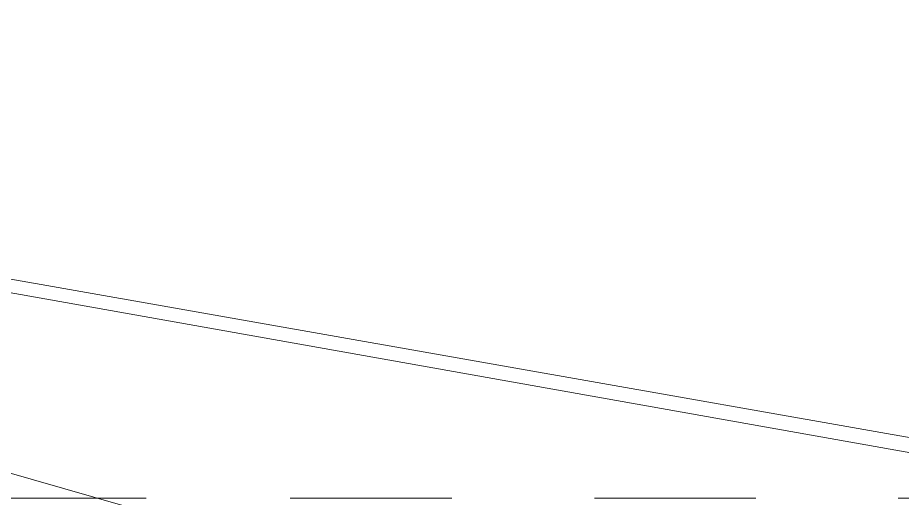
# Model space of a CAD drawing. Header units: millimetres. Extents: x -515342 to 330399, y -224905 to 507333.
# Drawn here: x -354785 to -344320, y 139484 to 145166 of the extents above; entities that cross this region are included whole.
import ezdxf

# ---------------------------------------------------------------- set-up
doc = ezdxf.new("R2010")
doc.units = ezdxf.units.MM
doc.layers.get('0').update_dxf_attribs({"lineweight": 0})
doc.layers.add('Витраж', color=7, linetype='Continuous', lineweight=0)
doc.layers.add('экспертиза ДУ', color=1, linetype='Continuous', lineweight=0)

# ---------------------------------------------------------------- blocks, each defined once
blk = doc.blocks.new('Прямоугольный импост - АР_Откос_Металлический_50х330 Белый Левый-9898761-О_АР_П_2__3_400_План 2 этажа')
at = {"layer": 'Витраж'}
blk.add_line((4449, 16115), (6359, 16115), dxfattribs=at)
blk = doc.blocks.new('Прямоугольный импост - АР_Откос_Металлический_50х330 Коричневый Левый-9899774-О_АР_П_2__3_400_План 2 этажа')
at = {"layer": 'Витраж'}
blk.add_line((8064, 16115), (9974, 16115), dxfattribs=at)
blk = doc.blocks.new('СД_Люблино_Фасады_rvt-1-О_АР_П_2__3_400_План 2 этажа')
at = {"layer": 'Витраж', "lineweight": 9}
for name, p in [('Прямоугольный импост - АР_Откос_Металлический_50х330 Белый Левый-9898761-О_АР_П_2__3_400_План 2 этажа', (14402, 0)), ('Прямоугольный импост - АР_Откос_Металлический_50х330 Белый Левый-9898761-О_АР_П_2__3_400_План 2 этажа', (18017, 0)), ('Прямоугольный импост - АР_Откос_Металлический_50х330 Белый Левый-9898761-О_АР_П_2__3_400_План 2 этажа', (21614, 0)), ('Прямоугольный импост - АР_Откос_Металлический_50х330 Коричневый Левый-9899774-О_АР_П_2__3_400_План 2 этажа', (21595, 0))]:
    blk.add_blockref(name, p, dxfattribs=at)

msp = doc.modelspace()

# ---------------------------------------------------------------- linework, layer by layer
at = {"layer": 'экспертиза ДУ'}
msp.add_lwpolyline([(-321568.0089, 130219.019), (-466294.3248, 171772.1757)], dxfattribs=at)
at = {"layer": 'экспертиза ДУ', "elevation": 0}
msp.add_lwpolyline([(-295059.7137, 131283.906), (-455557.9375, 159815.0995), (-294185.888, 131385.9737)], dxfattribs=at)

# ---------------------------------------------------------------- block references
msp.add_blockref('СД_Люблино_Фасады_rvt-1-О_АР_П_2__3_400_План 2 этажа', (-374025.759, 123368.6058))

doc.saveas('drawing.dxf')
